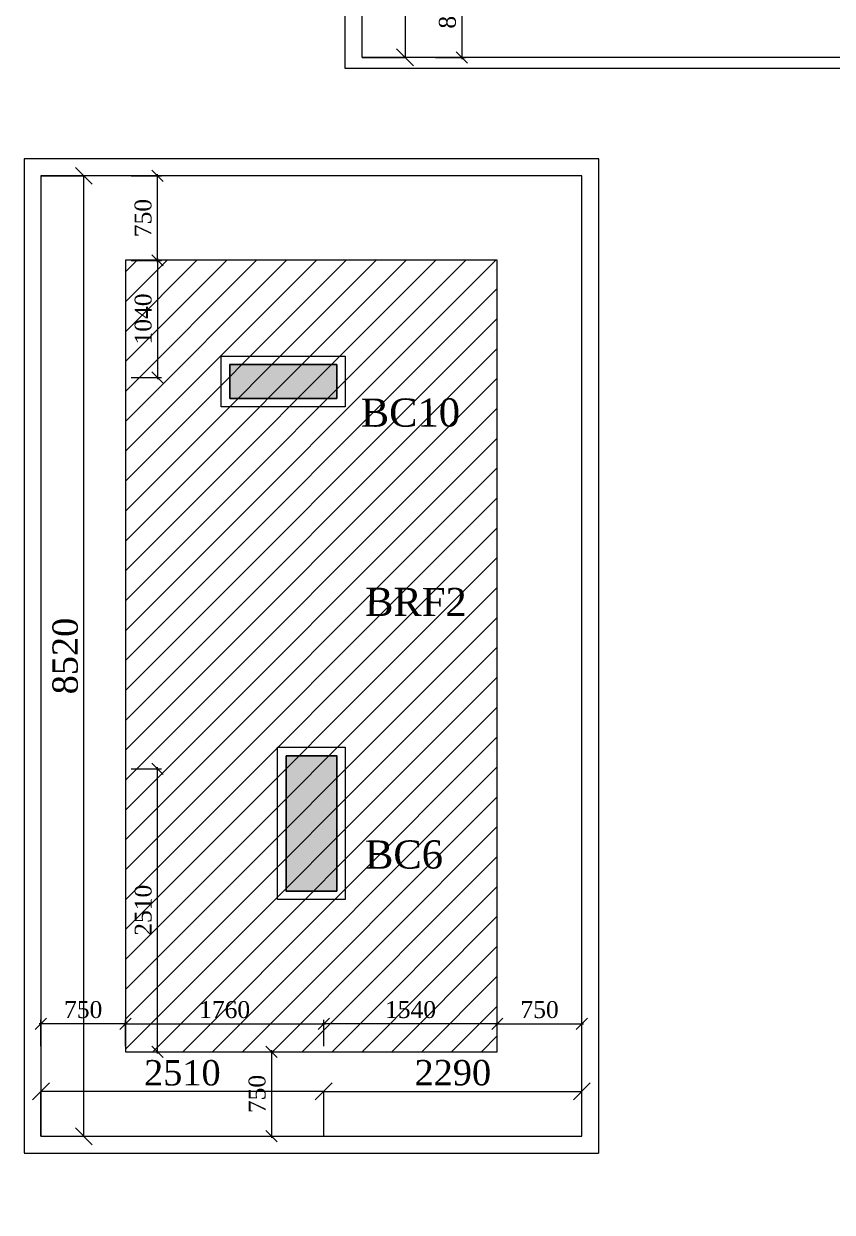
# Model space of a CAD drawing. Header units: inches. Extents: x 10943721 to 11147402, y -2794197 to -2693110.
# Drawn here: x 11024865 to 11032039, y -2724487 to -2713945 of the extents above; entities that cross this region are included whole.
import ezdxf

# ---------------------------------------------------------------- set-up
doc = ezdxf.new("R2010")
doc.units = ezdxf.units.IN
doc.header["$LTSCALE"] = 0.5
doc.header["$MEASUREMENT"] = 0
doc.header["$PDMODE"] = 34
doc.header["$PDSIZE"] = 50
doc.linetypes.add('HIDDEN', pattern=[9.525, 6.35, -3.175])
doc.layers.get('0').update_dxf_attribs({"lineweight": 0})
for name, color, linetype, lineweight in [('S-C3-UP TO HP', 6, 'Continuous', 25), ('S-FOUND-PEDESTAL', 8, 'Continuous', 5), ('S-FOUND-TEXT COL', 7, 'Continuous', 0), ('S-FOUND-TEXT FOOTING', 7, 'Continuous', 0), ('S_FOUND_DIM', 7, 'Continuous', 9), ('S_FOUND_DIM-1', 7, 'Continuous', 9), ('S_FOUND_EXCAVATION', 253, 'HIDDEN', 5), ('S_FOUND_FOOTING', 7, 'Continuous', 15), ('S_FOUND_FOOTING-1', 7, 'Continuous', 9)]:
    doc.layers.add(name, color=color, linetype=linetype, lineweight=lineweight)
doc.layers.add('S_HATCH', color=250, linetype='Continuous', lineweight=5, transparency=0.5)
doc.styles.add('SHEET TEXT', font='times.ttf')
doc.styles.get("Standard").update_dxf_attribs({"font": 'times.ttf'})
doc.dimstyles.new('DIM FOOTING', dxfattribs={"dimtxt": 250, "dimasz": 150, "dimexe": 0.18, "dimexo": 0.0625, "dimgap": 50, "dimtad": 1, "dimtoh": 1, "dimdec": 0, "dimzin": 0, "dimdsep": 46, "dimtxsty": 'Standard', "dimblk": 'OBLIQUE', "dimcen": 0.09, "dimclrd": 256, "dimclre": 256, "dimclrt": 256, "dimadec": 0, "dimazin": 0, "dimtfac": 1, "dimtdec": 0, "dimtofl": 0, "dimtmove": 0, "dimatfit": 3, "dimfxl": 1, "dimtolj": 1, "dimtzin": 0, "dimlwd": -1, "dimlwe": -1, "dimarcsym": 0})
doc.dimstyles.new('S_DIM', dxfattribs={"dimtxt": 75, "dimasz": 35, "dimexe": 35, "dimexo": 50, "dimgap": 25, "dimtad": 1, "dimdec": 0, "dimzin": 0, "dimdsep": 46, "dimtxsty": 'Standard', "dimblk": 'OBLIQUE', "dimcen": 0.09, "dimdle": 15, "dimclrd": 256, "dimclre": 256, "dimclrt": 256, "dimadec": 0, "dimazin": 0, "dimtfac": 1, "dimtdec": 0, "dimtofl": 0, "dimtmove": 0, "dimatfit": 3, "dimfxl": 1, "dimtolj": 1, "dimtzin": 0, "dimlwd": -1, "dimlwe": -1, "dimarcsym": 0})

# ---------------------------------------------------------------- blocks, each defined once
blk = doc.blocks.new('_Oblique')
at = {"color": 0, "linetype": 'ByBlock', "lineweight": -2}
blk.add_line((-0.5, -0.5), (0.5, 0.5), dxfattribs=at)
blk = doc.blocks.new('*D164')
at = {"layer": 'Defpoints', "color": 0, "transparency": 16777216}
for p in [(11025017, -2723415), (11025017, -2723813), (11027527, -2723813)]:
    blk.add_point(p, dxfattribs=at)
at = {"layer": 'S_FOUND_DIM', "transparency": 16777216}
for p, q in [((11025017, -2723812), (11025017, -2723415)), ((11027527, -2723415), (11025017, -2723415)), ((11027527, -2723812), (11027527, -2723415))]:
    blk.add_line(p, q, dxfattribs=at)
at = {"layer": 'S_FOUND_DIM', "transparency": 16777216, "xscale": 150, "yscale": 150, "zscale": 150, "rotation": 180}
blk.add_blockref('_Oblique', (11025017, -2723415), dxfattribs=at)
at = {"layer": 'S_FOUND_DIM', "transparency": 16777216, "xscale": 150, "yscale": 150, "zscale": 150}
blk.add_blockref('_Oblique', (11027527, -2723415), dxfattribs=at)
at = {"layer": 'S_FOUND_DIM', "transparency": 16777216, "insert": (11026272, -2723251), "char_height": 225, "attachment_point": 5}
blk.add_mtext('\\A1;2510', dxfattribs=at)
blk = doc.blocks.new('*D165')
at = {"layer": 'Defpoints', "color": 0, "transparency": 16777216}
for p in [(11025017, -2715293), (11025398, -2715293), (11025017, -2723813)]:
    blk.add_point(p, dxfattribs=at)
at = {"layer": 'S_FOUND_DIM', "transparency": 16777216}
for p, q in [((11025017, -2715293), (11025398, -2715293)), ((11025398, -2723813), (11025398, -2715293)), ((11025017, -2723813), (11025398, -2723813))]:
    blk.add_line(p, q, dxfattribs=at)
at = {"layer": 'S_FOUND_DIM', "transparency": 16777216, "xscale": 150, "yscale": 150, "zscale": 150}
for p, rotation in [((11025398, -2715293), 90), ((11025398, -2723813), 270)]:
    blk.add_blockref('_Oblique', p, dxfattribs=dict(at, rotation=rotation))
at = {"layer": 'S_FOUND_DIM', "transparency": 16777216, "insert": (11025233, -2719553), "char_height": 225, "attachment_point": 5, "rotation": 90}
blk.add_mtext('\\A1;8520', dxfattribs=at)
blk = doc.blocks.new('*D261')
at = {"layer": 'Defpoints', "color": 0, "transparency": 16777216}
for p in [(11028467, -2713393), (11028467, -2714243), (11028751, -2714243)]:
    blk.add_point(p, dxfattribs=at)
at = {"layer": 'S_FOUND_DIM-1', "transparency": 16777216}
for p, q in [((11028517, -2713393), (11028786, -2713393)), ((11028751, -2713378), (11028751, -2714258)), ((11028517, -2714243), (11028786, -2714243))]:
    blk.add_line(p, q, dxfattribs=at)
at = {"layer": 'S_FOUND_DIM-1', "transparency": 16777216, "xscale": 100, "yscale": 100, "zscale": 100}
for p, rotation in [((11028751, -2713393), 90), ((11028751, -2714243), 270)]:
    blk.add_blockref('_Oblique', p, dxfattribs=dict(at, rotation=rotation))
at = {"layer": 'S_FOUND_DIM-1', "transparency": 16777216, "insert": (11028625, -2713818), "char_height": 150, "attachment_point": 5, "rotation": 90}
blk.add_mtext('\\A1;850', dxfattribs=at)
blk = doc.blocks.new('*D262')
at = {"layer": 'Defpoints', "color": 0, "transparency": 16777216}
for p in [(11027867, -2712353), (11027867, -2714243), (11028248, -2714243)]:
    blk.add_point(p, dxfattribs=at)
at = {"layer": 'S_FOUND_DIM', "transparency": 16777216}
for p, q in [((11027867, -2712353), (11028248, -2712353)), ((11028248, -2712353), (11028248, -2714243)), ((11027867, -2714243), (11028248, -2714243))]:
    blk.add_line(p, q, dxfattribs=at)
at = {"layer": 'S_FOUND_DIM', "transparency": 16777216, "xscale": 150, "yscale": 150, "zscale": 150}
for p, rotation in [((11028248, -2712353), 90), ((11028248, -2714243), 270)]:
    blk.add_blockref('_Oblique', p, dxfattribs=dict(at, rotation=rotation))
at = {"layer": 'S_FOUND_DIM', "transparency": 16777216, "insert": (11028083, -2713298), "char_height": 225, "attachment_point": 5, "rotation": 90}
blk.add_mtext('\\A1;1890', dxfattribs=at)
blk = doc.blocks.new('*D267')
at = {"layer": 'Defpoints', "color": 0, "transparency": 16777216}
for p in [(11025767, -2720553), (11026051, -2720553), (11025767, -2723063)]:
    blk.add_point(p, dxfattribs=at)
at = {"layer": 'S_FOUND_DIM-1', "transparency": 16777216}
for p, q in [((11025817, -2720553), (11026086, -2720553)), ((11026051, -2723078), (11026051, -2720538)), ((11025817, -2723063), (11026086, -2723063))]:
    blk.add_line(p, q, dxfattribs=at)
at = {"layer": 'S_FOUND_DIM-1', "transparency": 16777216, "xscale": 100, "yscale": 100, "zscale": 100}
for p, rotation in [((11026051, -2720553), 90), ((11026051, -2723063), 270)]:
    blk.add_blockref('_Oblique', p, dxfattribs=dict(at, rotation=rotation))
at = {"layer": 'S_FOUND_DIM-1', "transparency": 16777216, "insert": (11025925, -2721808), "char_height": 150, "attachment_point": 5, "rotation": 90}
blk.add_mtext('\\A1;2510', dxfattribs=at)
blk = doc.blocks.new('*D268')
at = {"layer": 'Defpoints', "color": 0, "transparency": 16777216}
for p in [(11027527, -2722816), (11025767, -2723063), (11027527, -2723063)]:
    blk.add_point(p, dxfattribs=at)
at = {"layer": 'S_FOUND_DIM-1', "transparency": 16777216}
for p, q in [((11025767, -2723013), (11025767, -2722781)), ((11027527, -2723013), (11027527, -2722781)), ((11025752, -2722816), (11027542, -2722816))]:
    blk.add_line(p, q, dxfattribs=at)
at = {"layer": 'S_FOUND_DIM-1', "transparency": 16777216, "xscale": 100, "yscale": 100, "zscale": 100, "rotation": 180}
blk.add_blockref('_Oblique', (11025767, -2722816), dxfattribs=at)
at = {"layer": 'S_FOUND_DIM-1', "transparency": 16777216, "xscale": 100, "yscale": 100, "zscale": 100}
blk.add_blockref('_Oblique', (11027527, -2722816), dxfattribs=at)
at = {"layer": 'S_FOUND_DIM-1', "transparency": 16777216, "insert": (11026647, -2722690), "char_height": 150, "attachment_point": 5}
blk.add_mtext('\\A1;1760', dxfattribs=at)
blk = doc.blocks.new('*D269')
at = {"layer": 'Defpoints', "color": 0, "transparency": 16777216}
for p in [(11025017, -2722816), (11025017, -2723063), (11025767, -2723063)]:
    blk.add_point(p, dxfattribs=at)
at = {"layer": 'S_FOUND_DIM-1', "transparency": 16777216}
for p, q in [((11025017, -2723013), (11025017, -2722781)), ((11025767, -2723013), (11025767, -2722781)), ((11025782, -2722816), (11025002, -2722816))]:
    blk.add_line(p, q, dxfattribs=at)
at = {"layer": 'S_FOUND_DIM-1', "transparency": 16777216, "xscale": 100, "yscale": 100, "zscale": 100, "rotation": 180}
blk.add_blockref('_Oblique', (11025017, -2722816), dxfattribs=at)
at = {"layer": 'S_FOUND_DIM-1', "transparency": 16777216, "xscale": 100, "yscale": 100, "zscale": 100}
blk.add_blockref('_Oblique', (11025767, -2722816), dxfattribs=at)
at = {"layer": 'S_FOUND_DIM-1', "transparency": 16777216, "insert": (11025392, -2722690), "char_height": 150, "attachment_point": 5}
blk.add_mtext('\\A1;750', dxfattribs=at)
blk = doc.blocks.new('*D270')
at = {"layer": 'Defpoints', "color": 0, "transparency": 16777216}
for p in [(11026779, -2723063), (11026779, -2723813), (11027063, -2723813)]:
    blk.add_point(p, dxfattribs=at)
at = {"layer": 'S_FOUND_DIM-1', "transparency": 16777216}
for p, q in [((11026829, -2723063), (11027098, -2723063)), ((11027063, -2723048), (11027063, -2723828)), ((11026829, -2723813), (11027098, -2723813))]:
    blk.add_line(p, q, dxfattribs=at)
at = {"layer": 'S_FOUND_DIM-1', "transparency": 16777216, "xscale": 100, "yscale": 100, "zscale": 100}
for p, rotation in [((11027063, -2723063), 90), ((11027063, -2723813), 270)]:
    blk.add_blockref('_Oblique', p, dxfattribs=dict(at, rotation=rotation))
at = {"layer": 'S_FOUND_DIM-1', "transparency": 16777216, "insert": (11026936, -2723438), "char_height": 150, "attachment_point": 5, "rotation": 90}
blk.add_mtext('\\A1;750', dxfattribs=at)
blk = doc.blocks.new('*D271')
at = {"layer": 'Defpoints', "color": 0, "transparency": 16777216}
for p in [(11027527, -2722816), (11027527, -2723063), (11029067, -2723063)]:
    blk.add_point(p, dxfattribs=at)
at = {"layer": 'S_FOUND_DIM-1', "transparency": 16777216}
for p, q in [((11027527, -2723013), (11027527, -2722781)), ((11029067, -2723013), (11029067, -2722781)), ((11029082, -2722816), (11027512, -2722816))]:
    blk.add_line(p, q, dxfattribs=at)
at = {"layer": 'S_FOUND_DIM-1', "transparency": 16777216, "xscale": 100, "yscale": 100, "zscale": 100, "rotation": 180}
blk.add_blockref('_Oblique', (11027527, -2722816), dxfattribs=at)
at = {"layer": 'S_FOUND_DIM-1', "transparency": 16777216, "xscale": 100, "yscale": 100, "zscale": 100}
blk.add_blockref('_Oblique', (11029067, -2722816), dxfattribs=at)
at = {"layer": 'S_FOUND_DIM-1', "transparency": 16777216, "insert": (11028297, -2722690), "char_height": 150, "attachment_point": 5}
blk.add_mtext('\\A1;1540', dxfattribs=at)
blk = doc.blocks.new('*D272')
at = {"layer": 'Defpoints', "color": 0, "transparency": 16777216}
for p in [(11029817, -2722816), (11029067, -2723063), (11029817, -2723063)]:
    blk.add_point(p, dxfattribs=at)
at = {"layer": 'S_FOUND_DIM-1', "transparency": 16777216}
for p, q in [((11029067, -2723013), (11029067, -2722781)), ((11029817, -2723013), (11029817, -2722781)), ((11029052, -2722816), (11029832, -2722816))]:
    blk.add_line(p, q, dxfattribs=at)
at = {"layer": 'S_FOUND_DIM-1', "transparency": 16777216, "xscale": 100, "yscale": 100, "zscale": 100, "rotation": 180}
blk.add_blockref('_Oblique', (11029067, -2722816), dxfattribs=at)
at = {"layer": 'S_FOUND_DIM-1', "transparency": 16777216, "xscale": 100, "yscale": 100, "zscale": 100}
blk.add_blockref('_Oblique', (11029817, -2722816), dxfattribs=at)
at = {"layer": 'S_FOUND_DIM-1', "transparency": 16777216, "insert": (11029442, -2722690), "char_height": 150, "attachment_point": 5}
blk.add_mtext('\\A1;750', dxfattribs=at)
blk = doc.blocks.new('*D273')
at = {"layer": 'Defpoints', "color": 0, "transparency": 16777216}
for p in [(11025767, -2716043), (11025767, -2717083), (11026051, -2717083)]:
    blk.add_point(p, dxfattribs=at)
at = {"layer": 'S_FOUND_DIM', "transparency": 16777216}
for p, q in [((11025817, -2716043), (11026086, -2716043)), ((11026051, -2716028), (11026051, -2717098)), ((11025817, -2717083), (11026086, -2717083))]:
    blk.add_line(p, q, dxfattribs=at)
at = {"layer": 'S_FOUND_DIM', "transparency": 16777216, "xscale": 100, "yscale": 100, "zscale": 100}
for p, rotation in [((11026051, -2716043), 90), ((11026051, -2717083), 270)]:
    blk.add_blockref('_Oblique', p, dxfattribs=dict(at, rotation=rotation))
at = {"layer": 'S_FOUND_DIM', "transparency": 16777216, "insert": (11025925, -2716563), "char_height": 150, "attachment_point": 5, "rotation": 90}
blk.add_mtext('\\A1;1040', dxfattribs=at)
blk = doc.blocks.new('*D274')
at = {"layer": 'Defpoints', "color": 0, "transparency": 16777216}
for p in [(11025767, -2715293), (11026051, -2715293), (11025767, -2716043)]:
    blk.add_point(p, dxfattribs=at)
at = {"layer": 'S_FOUND_DIM', "transparency": 16777216}
for p, q in [((11025817, -2715293), (11026086, -2715293)), ((11026051, -2716058), (11026051, -2715278)), ((11025817, -2716043), (11026086, -2716043))]:
    blk.add_line(p, q, dxfattribs=at)
at = {"layer": 'S_FOUND_DIM', "transparency": 16777216, "xscale": 100, "yscale": 100, "zscale": 100}
for p, rotation in [((11026051, -2715293), 90), ((11026051, -2716043), 270)]:
    blk.add_blockref('_Oblique', p, dxfattribs=dict(at, rotation=rotation))
at = {"layer": 'S_FOUND_DIM', "transparency": 16777216, "insert": (11025924, -2715668), "char_height": 150, "attachment_point": 5, "rotation": 90}
blk.add_mtext('\\A1;750', dxfattribs=at)
blk = doc.blocks.new('*D275')
at = {"layer": 'Defpoints', "color": 0, "transparency": 16777216}
for p in [(11029817, -2723415), (11027527, -2723813), (11029817, -2723813)]:
    blk.add_point(p, dxfattribs=at)
at = {"layer": 'S_FOUND_DIM', "transparency": 16777216}
for p, q in [((11027527, -2723812), (11027527, -2723415)), ((11027527, -2723415), (11029817, -2723415)), ((11029817, -2723812), (11029817, -2723415))]:
    blk.add_line(p, q, dxfattribs=at)
at = {"layer": 'S_FOUND_DIM', "transparency": 16777216, "xscale": 150, "yscale": 150, "zscale": 150, "rotation": 180}
blk.add_blockref('_Oblique', (11027527, -2723415), dxfattribs=at)
at = {"layer": 'S_FOUND_DIM', "transparency": 16777216, "xscale": 150, "yscale": 150, "zscale": 150}
blk.add_blockref('_Oblique', (11029817, -2723415), dxfattribs=at)
at = {"layer": 'S_FOUND_DIM', "transparency": 16777216, "insert": (11028672, -2723250), "char_height": 225, "attachment_point": 5}
blk.add_mtext('\\A1;2290', dxfattribs=at)

msp = doc.modelspace()

# ---------------------------------------------------------------- hatches: boundary and pattern name
at = {"layer": 'S-C3-UP TO HP'}
h = msp.add_hatch(color=250, dxfattribs=at)
h.dxf.hatch_style = 1
h.paths.add_polyline_path([(11026692, -2717267.5), (11026692, -2716967.5), (11027642, -2716967.5), (11027642, -2717267.5)])
h = msp.add_hatch(color=250, dxfattribs=at)
h.dxf.hatch_style = 1
h.paths.add_polyline_path([(11027192, -2720437.5), (11027192, -2721637.5), (11027642, -2721637.5), (11027642, -2720437.5)])
at = {"layer": 'S_HATCH'}
h = msp.add_hatch(dxfattribs=at)
h.set_pattern_fill('ANSI31', color=250, scale=1500)
h.paths.add_polyline_path([(11039477, -2708442.5), (11039477, -2710742.5), (11041127, -2710742.5), (11041127, -2708442.5)])
h.paths.add_polyline_path([(11039477, -2702502.5), (11039477, -2704802.5), (11041127, -2704802.5), (11041127, -2702502.5)])
h.paths.add_polyline_path([(11036443.4, -2716042.5), (11036443.4, -2723062.5), (11033143.4, -2723062.5), (11033143.4, -2716042.5)])
h.paths.add_polyline_path([(11028467, -2711292.5), (11033747, -2711292.5), (11033747, -2713392.5), (11028467, -2713392.5)])
h.paths.add_polyline_path([(11030092, -2704737.5), (11032742, -2704737.5), (11032742, -2702737.5), (11030092, -2702737.5)])
h.paths.add_polyline_path([(11039477, -2695302.5), (11039477, -2697602.5), (11041127, -2697602.5), (11041127, -2695302.5)])
h.paths.add_polyline_path([(11035762, -2697127.5), (11038312, -2697127.5), (11038312, -2695227.5), (11035762, -2695227.5)])
h.paths.add_polyline_path([(11030792, -2697127.5), (11033342, -2697127.5), (11033342, -2695227.5), (11030792, -2695227.5)])
h.paths.add_polyline_path([(11025892, -2697127.5), (11028442, -2697127.5), (11028442, -2695227.5), (11025892, -2695227.5)])
h.paths.add_polyline_path([(11020962, -2697127.5), (11023512, -2697127.5), (11023512, -2695227.5), (11020962, -2695227.5)])
h.paths.add_polyline_path([(11020812, -2706587.5), (11024212, -2706587.5), (11024212, -2704387.5), (11020812, -2704387.5)])
h.paths.add_polyline_path([(11020812, -2710417.5), (11024212, -2710417.5), (11024212, -2708217.5), (11020812, -2708217.5)])
h.paths.add_polyline_path([(11020812, -2715232.5), (11020812, -2718232.5), (11023012, -2718232.5), (11023012, -2715232.5)])
h.paths.add_polyline_path([(11039202, -2715232.5), (11039202, -2718232.5), (11041402, -2718232.5), (11041402, -2715232.5)])
h.paths.add_polyline_path([(11025767, -2716042.5), (11025767, -2723062.5), (11029067, -2723062.5), (11029067, -2716042.5)])
h.paths.add_polyline_path([(11039202, -2719487.5), (11039202, -2722337.5), (11041402, -2722337.5), (11041402, -2719487.5)])
h.paths.add_polyline_path([(11020812, -2719487.5), (11020812, -2722337.5), (11023012, -2722337.5), (11023012, -2719487.5)])
h.paths.add_polyline_path([(11039102, -2728387.5), (11039102, -2731137.5), (11041352, -2731137.5), (11041352, -2728387.5)])
h.paths.add_polyline_path([(11020862, -2728387.5), (11020862, -2731137.5), (11023112, -2731137.5), (11023112, -2728387.5)])

# ---------------------------------------------------------------- linework, layer by layer
at = {"layer": 'S-C3-UP TO HP'}
msp.add_lwpolyline([(11026692, -2717267.5), (11026692, -2716967.5), (11027642, -2716967.5), (11027642, -2717267.5)], close=True, dxfattribs=at)
at = {"layer": 'S-C3-UP TO HP', "color": 4}
msp.add_lwpolyline([(11027192, -2720437.5), (11027642, -2720437.5), (11027642, -2721637.5), (11027192, -2721637.5)], close=True, dxfattribs=at)
at = {"layer": 'S-FOUND-PEDESTAL'}
for points in [[(11026617, -2717342.5), (11026617, -2716892.5), (11027717, -2716892.5), (11027717, -2717342.5)], [(11027117, -2720362.5), (11027717, -2720362.5), (11027717, -2721712.5), (11027117, -2721712.5)]]:
    msp.add_lwpolyline(points, close=True, dxfattribs=at)
at = {"layer": 'S_FOUND_EXCAVATION'}
msp.add_lwpolyline([(11034497, -2713367.5), (11034497, -2714342.5), (11027717, -2714342.5), (11027717, -2710692.5)], dxfattribs=at)
msp.add_lwpolyline([(11024867, -2715142.5), (11024867, -2723962.5), (11029967, -2723962.5), (11029967, -2715142.5)], close=True, dxfattribs=at)
at = {"layer": 'S_FOUND_FOOTING', "color": 4}
msp.add_lwpolyline([(11034347, -2713217.5), (11034347, -2714242.5), (11027867, -2714242.5), (11027867, -2710692.5), (11034347, -2710692.5), (11034347, -2711417.5)], dxfattribs=at)
at = {"layer": 'S_FOUND_FOOTING', "color": 202}
msp.add_lwpolyline([(11025017, -2715292.5), (11025017, -2723812.5), (11029817, -2723812.5), (11029817, -2715292.5)], close=True, dxfattribs=at)
at = {"layer": 'S_FOUND_FOOTING-1', "color": 202}
msp.add_lwpolyline([(11025767, -2716042.5), (11025767, -2723062.5), (11029067, -2723062.5), (11029067, -2716042.5)], close=True, dxfattribs=at)

# ---------------------------------------------------------------- texts
at = {"layer": 'S-FOUND-TEXT COL', "color": 6, "style": 'SHEET TEXT'}
msp.add_text('BC10', height=250, rotation=0.15396, dxfattribs=at).set_placement((11027855.2, -2717519.3))
at = {"layer": 'S-FOUND-TEXT COL', "color": 4, "style": 'SHEET TEXT'}
msp.add_text('BC6', height=250, rotation=0.15396, dxfattribs=at).set_placement((11027892.7, -2721439.3))
at = {"layer": 'S-FOUND-TEXT FOOTING', "color": 202, "style": 'SHEET TEXT'}
msp.add_text('BRF2', height=250, rotation=359.84604, dxfattribs=at).set_placement((11027892.7, -2719196.6))

# ---------------------------------------------------------------- dimensions: what is measured, and where the dimension line sits
at = {"layer": 'S_FOUND_DIM'}
for base, p1, p2, angle, picture, middle in [((11028247.9, -2714242.5), (11027867, -2712352.5), (11027867, -2714242.5), 270, '*D262', (11028083.1, -2713297.5)), ((11025397.9, -2715292.5), (11025017, -2723812.5), (11025017, -2715292.5), 90, '*D165', (11025233.4, -2719552.5)), ((11025017, -2723415.1), (11027527, -2723812.5), (11025017, -2723812.5), 180, '*D164', (11026272, -2723250.7))]:
    dim = msp.add_linear_dim(base=base, p1=p1, p2=p2, angle=angle, dimstyle='DIM FOOTING', override={"dimtxt": 225}, dxfattribs=at)
    dim.commit()
    dim.dimension.update_dxf_attribs({"geometry": picture, "text_midpoint": middle})
at = {"layer": 'S_FOUND_DIM', "color": 2}
for base, p2, angle, picture, middle in [((11026050.9, -2715292.5), (11025767, -2715292.5), 270, '*D274', (11025924.4, -2715667.5)), ((11026050.9, -2717082.5), (11025767, -2717082.5), 90, '*D273', (11025924.6, -2716562.5))]:
    dim = msp.add_linear_dim(base=base, p1=(11025767, -2716042.5), p2=p2, angle=angle, dimstyle='S_DIM', override={"dimtxt": 150, "dimasz": 100, "dimgap": 50, "dimarcsym": 1}, dxfattribs=at)
    dim.commit()
    dim.dimension.update_dxf_attribs({"geometry": picture, "text_midpoint": middle})
at = {"layer": 'S_FOUND_DIM'}
dim = msp.add_linear_dim(base=(11029817, -2723415.1), p1=(11027527, -2723812.5), p2=(11029817, -2723812.5), dimstyle='DIM FOOTING', override={"dimtxt": 225}, dxfattribs=at)
dim.commit()
dim.dimension.update_dxf_attribs({"geometry": '*D275', "text_midpoint": (11028672, -2723250.4)})
at = {"layer": 'S_FOUND_DIM-1', "color": 2}
for base, p1, p2, angle, picture, middle in [((11028750.9, -2714242.5), (11028467, -2713392.5), (11028467, -2714242.5), 270, '*D261', (11028624.6, -2713817.5)), ((11026050.9, -2720552.5), (11025767, -2723062.5), (11025767, -2720552.5), 270, '*D267', (11025924.6, -2721807.5)), ((11027527, -2722816.4), (11025767, -2723062.5), (11027527, -2723062.5), 180, '*D268', (11026647, -2722689.9)), ((11029817, -2722816.4), (11029067, -2723062.5), (11029817, -2723062.5), 180, '*D272', (11029442, -2722689.9)), ((11027062.9, -2723812.5), (11026779, -2723062.5), (11026779, -2723812.5), 90, '*D270', (11026936.4, -2723437.5))]:
    dim = msp.add_linear_dim(base=base, p1=p1, p2=p2, angle=angle, dimstyle='S_DIM', override={"dimtxt": 150, "dimasz": 100, "dimgap": 50, "dimarcsym": 1}, dxfattribs=at)
    dim.commit()
    dim.dimension.update_dxf_attribs({"geometry": picture, "text_midpoint": middle})
for base, p1, p2, picture, middle in [((11025017, -2722816.4), (11025767, -2723062.5), (11025017, -2723062.5), '*D269', (11025392, -2722689.9)), ((11027527, -2722816.4), (11029067, -2723062.5), (11027527, -2723062.5), '*D271', (11028297, -2722690.1))]:
    dim = msp.add_linear_dim(base=base, p1=p1, p2=p2, dimstyle='S_DIM', override={"dimtxt": 150, "dimasz": 100, "dimgap": 50, "dimarcsym": 1}, dxfattribs=at)
    dim.commit()
    dim.dimension.update_dxf_attribs({"geometry": picture, "text_midpoint": middle})

doc.saveas('drawing.dxf')
